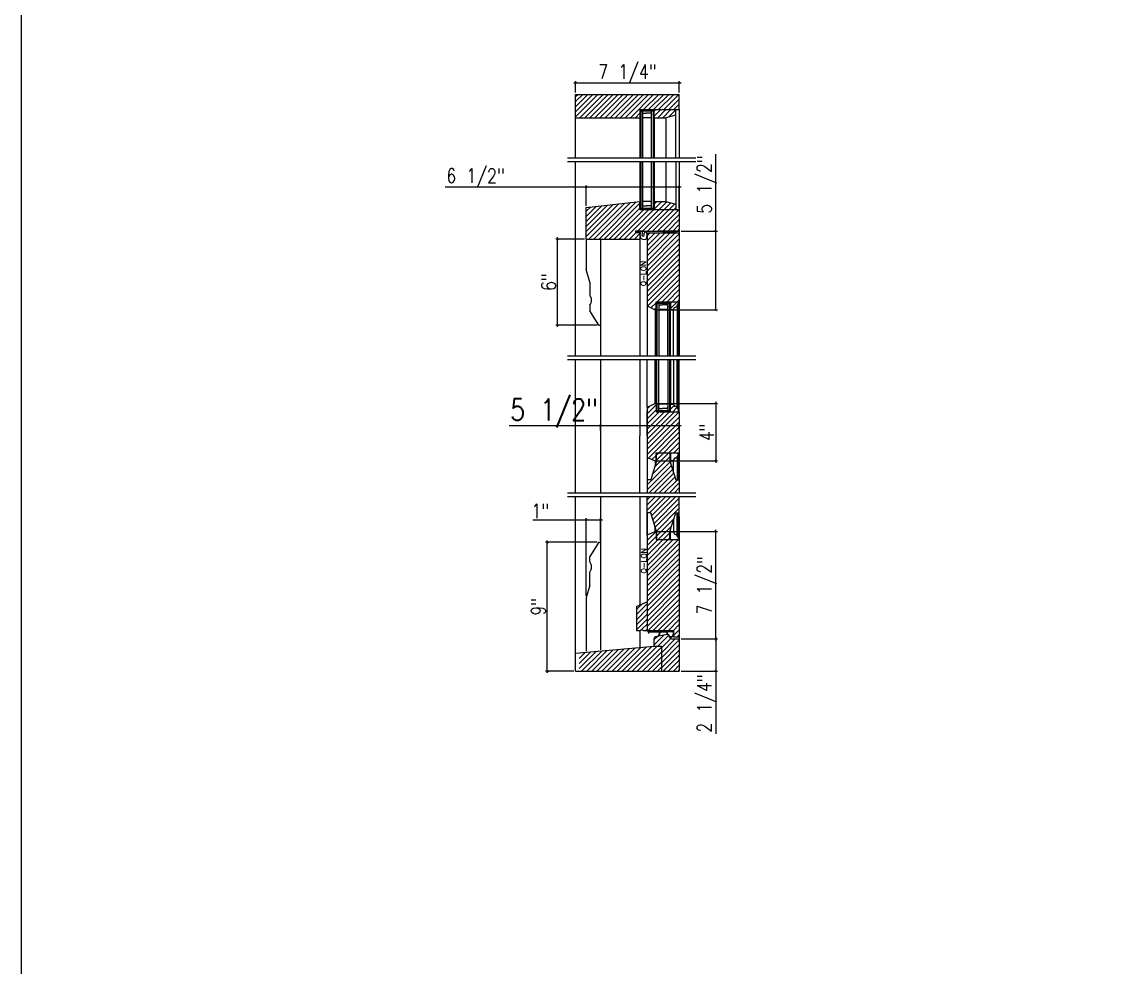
# Model space of a CAD drawing. Header units: inches. Extents: x 1985 to 11287, y 379 to 4336.
# Drawn here: x 7088 to 7163.5, y 3795.2 to 3861.3 of the extents above; entities that cross this region are included whole.
import ezdxf

# ---------------------------------------------------------------- set-up
doc = ezdxf.new("R2010")
doc.units = ezdxf.units.IN
doc.header["$MEASUREMENT"] = 0
doc.layers.get('0').update_dxf_attribs({"linetype": 'CONTINUOUS'})
doc.layers.get('Defpoints').update_dxf_attribs({"linetype": 'CONTINUOUS'})
for name, color, linetype in [('COTE1-1 99', 7, 'CONTINUOUS'), ('detail', 30, 'CONTINUOUS'), ('elevation', 7, 'CONTINUOUS'), ('glass-', 6, 'CONTINUOUS'), ('glazing tape', 7, 'CONTINUOUS'), ('glazing tape 99', 7, 'CONTINUOUS'), ('hatch 99', 1, 'CONTINUOUS'), ('hatch-', 1, 'CONTINUOUS'), ('separation 99', 3, 'CONTINUOUS'), ('weatherstripping', 5, 'CONTINUOUS'), ('wood detail', 7, 'CONTINUOUS'), ('wood detail 99', 7, 'CONTINUOUS')]:
    doc.layers.add(name, color=color, linetype=linetype)
doc.styles.get("Standard").update_dxf_attribs({"font": 'txt.shx', "width": 0.8})
doc.dimstyles.new('Elevation', dxfattribs={"dimscale": 2, "dimtxt": 0.75, "dimasz": 0.0625, "dimexe": 0.0625, "dimexo": 0.0625, "dimgap": 0.0625, "dimtad": 1, "dimdec": 5, "dimzin": 0, "dimdsep": 46, "dimlunit": 5, "dimtxsty": 'Standard', "dimblk1": 'OBLIQUE', "dimblk2": 'OBLIQUE', "dimsah": 1, "dimcen": 2, "dimdle": 0.0625, "dimclrd": 1, "dimclre": 1, "dimadec": 1, "dimazin": 0, "dimtfac": 0.375, "dimtdec": 5, "dimtmove": 0, "dimatfit": 3, "dimldrblk": 'OBLIQUE', "dimfxl": 1, "dimfrac": 2, "dimtolj": 1, "dimtzin": 0, "dimarcsym": 0})
pattern_1 = [(45, (7154.6456, 2133.99296), (-0.176776695, 0.176776695), [])]

# ---------------------------------------------------------------- blocks, each defined once
blk = doc.blocks.new('_OBLIQUE')
at = {"color": 0, "linetype": 'ByBlock'}
blk.add_line((-0.5, -0.5), (0.5, 0.5), dxfattribs=at)
blk = doc.blocks.new('*D1084')
at = {"layer": 'COTE1-1 99', "color": 1, "lineweight": -2}
for p, q in [((7126.536, 3856.974), (7134.036, 3856.974)), ((7126.661, 3856.3), (7126.661, 3857.099)), ((7133.911, 3856.3), (7133.911, 3857.099))]:
    blk.add_line(p, q, dxfattribs=at)
at = {"layer": 'Defpoints', "color": 0}
for p in [(7133.911, 3856.974), (7126.661, 3856.175), (7133.911, 3856.175)]:
    blk.add_point(p, dxfattribs=at)
at = {"layer": 'COTE1-1 99', "color": 1, "lineweight": -2, "xscale": 0.125, "yscale": 0.125, "zscale": 0.125, "rotation": 180}
blk.add_blockref('_OBLIQUE', (7126.661, 3856.974), dxfattribs=at)
at = {"layer": 'COTE1-1 99', "color": 1, "lineweight": -2, "xscale": 0.125, "yscale": 0.125, "zscale": 0.125}
blk.add_blockref('_OBLIQUE', (7133.911, 3856.974), dxfattribs=at)
at = {"layer": 'COTE1-1 99', "color": 0, "insert": (7130.286, 3857.599), "char_height": 1, "attachment_point": 5}
blk.add_mtext('\\A1;7 1/4"', dxfattribs=at)
blk = doc.blocks.new('*D1085')
at = {"layer": 'COTE1-1 99', "color": 1, "lineweight": -2}
for p, q in [((7127.411, 3821.158), (7127.411, 3826.581)), ((7128.411, 3825.033), (7128.411, 3826.581)), ((7127.411, 3826.456), (7123.67, 3826.456)), ((7128.536, 3826.456), (7127.411, 3826.456))]:
    blk.add_line(p, q, dxfattribs=at)
at = {"layer": 'Defpoints', "color": 0}
for p in [(7127.411, 3826.456), (7128.411, 3824.908), (7127.411, 3821.033)]:
    blk.add_point(p, dxfattribs=at)
at = {"layer": 'COTE1-1 99', "color": 1, "lineweight": -2, "xscale": 0.125, "yscale": 0.125, "zscale": 0.125, "rotation": 180}
blk.add_blockref('_OBLIQUE', (7127.411, 3826.456), dxfattribs=at)
at = {"layer": 'COTE1-1 99', "color": 1, "lineweight": -2, "xscale": 0.125, "yscale": 0.125, "zscale": 0.125}
blk.add_blockref('_OBLIQUE', (7128.411, 3826.456), dxfattribs=at)
at = {"layer": 'COTE1-1 99', "color": 0, "insert": (7124.195, 3827.081), "char_height": 1, "attachment_point": 5}
blk.add_mtext('\\A1;1"', dxfattribs=at)
blk = doc.blocks.new('*D1086')
at = {"layer": 'COTE1-1 99', "color": 1, "lineweight": -2}
for p, q in [((7124.69, 3815.783), (7124.69, 3825.033)), ((7128.161, 3824.908), (7124.565, 3824.908)), ((7126.536, 3815.908), (7124.565, 3815.908))]:
    blk.add_line(p, q, dxfattribs=at)
at = {"layer": 'Defpoints', "color": 0}
for p in [(7124.69, 3824.908), (7128.286, 3824.908), (7126.661, 3815.908)]:
    blk.add_point(p, dxfattribs=at)
at = {"layer": 'COTE1-1 99', "color": 1, "lineweight": -2, "xscale": 0.125, "yscale": 0.125, "zscale": 0.125}
for p, rotation in [((7124.69, 3824.908), 90), ((7124.69, 3815.908), 270)]:
    blk.add_blockref('_OBLIQUE', p, dxfattribs=dict(at, rotation=rotation))
at = {"layer": 'COTE1-1 99', "color": 0, "insert": (7124.065, 3820.408), "char_height": 1, "attachment_point": 5, "rotation": 90}
blk.add_mtext('\\A1;9"', dxfattribs=at)
blk = doc.blocks.new('*D1087')
at = {"layer": 'COTE1-1 99', "color": 1, "lineweight": -2}
for p, q in [((7125.41, 3839.951), (7125.41, 3846.201)), ((7127.286, 3846.076), (7125.285, 3846.076)), ((7128.161, 3840.076), (7125.285, 3840.076))]:
    blk.add_line(p, q, dxfattribs=at)
at = {"layer": 'Defpoints', "color": 0}
for p in [(7125.41, 3846.076), (7127.411, 3846.076), (7128.286, 3840.076)]:
    blk.add_point(p, dxfattribs=at)
at = {"layer": 'COTE1-1 99', "color": 1, "lineweight": -2, "xscale": 0.125, "yscale": 0.125, "zscale": 0.125}
for p, rotation in [((7125.41, 3846.076), 90), ((7125.41, 3840.076), 270)]:
    blk.add_blockref('_OBLIQUE', p, dxfattribs=dict(at, rotation=rotation))
at = {"layer": 'COTE1-1 99', "color": 0, "insert": (7124.785, 3843.076), "char_height": 1, "attachment_point": 5, "rotation": 90}
blk.add_mtext('\\A1;6"', dxfattribs=at)
blk = doc.blocks.new('*D1088')
at = {"layer": 'COTE1-1 99', "color": 1, "lineweight": -2}
for p, q in [((7132.349, 3834.585), (7136.581, 3834.585)), ((7136.456, 3834.71), (7136.456, 3830.46)), ((7132.349, 3830.585), (7136.581, 3830.585))]:
    blk.add_line(p, q, dxfattribs=at)
at = {"layer": 'Defpoints', "color": 0}
for p in [(7132.224, 3834.585), (7132.224, 3830.585), (7136.456, 3830.585)]:
    blk.add_point(p, dxfattribs=at)
at = {"layer": 'COTE1-1 99', "color": 1, "lineweight": -2, "xscale": 0.125, "yscale": 0.125, "zscale": 0.125}
for p, rotation in [((7136.456, 3834.585), 90), ((7136.456, 3830.585), 270)]:
    blk.add_blockref('_OBLIQUE', p, dxfattribs=dict(at, rotation=rotation))
at = {"layer": 'COTE1-1 99', "color": 0, "insert": (7135.831, 3832.585), "char_height": 1, "attachment_point": 5, "rotation": 90}
blk.add_mtext('\\A1;4"', dxfattribs=at)
blk = doc.blocks.new('*D1092')
at = {"layer": 'COTE1-1 99', "color": 1, "lineweight": -2}
for p, q in [((7127.411, 3849.7), (7117.549, 3849.7)), ((7127.411, 3848.397), (7127.411, 3849.825)), ((7134.036, 3849.7), (7127.411, 3849.7)), ((7133.911, 3848.263), (7133.911, 3849.825))]:
    blk.add_line(p, q, dxfattribs=at)
at = {"layer": 'Defpoints', "color": 0}
for p in [(7127.411, 3849.7), (7127.411, 3848.272), (7133.911, 3848.138)]:
    blk.add_point(p, dxfattribs=at)
at = {"layer": 'COTE1-1 99', "color": 1, "lineweight": -2, "xscale": 0.125, "yscale": 0.125, "zscale": 0.125, "rotation": 180}
blk.add_blockref('_OBLIQUE', (7127.411, 3849.7), dxfattribs=at)
at = {"layer": 'COTE1-1 99', "color": 1, "lineweight": -2, "xscale": 0.125, "yscale": 0.125, "zscale": 0.125}
blk.add_blockref('_OBLIQUE', (7133.911, 3849.7), dxfattribs=at)
at = {"layer": 'COTE1-1 99', "color": 0, "insert": (7119.674, 3850.325), "char_height": 1, "attachment_point": 5}
blk.add_mtext('\\A1;6 1/2"', dxfattribs=at)
blk = doc.blocks.new('*D1093')
at = {"layer": 'COTE1-1 99', "color": 1, "lineweight": -2}
for p, q in [((7136.456, 3818.283), (7136.456, 3815.908)), ((7134.036, 3818.158), (7136.581, 3818.158)), ((7134.036, 3815.908), (7136.581, 3815.908)), ((7136.456, 3815.908), (7136.456, 3811.533))]:
    blk.add_line(p, q, dxfattribs=at)
at = {"layer": 'Defpoints', "color": 0}
for p in [(7133.911, 3818.158), (7133.911, 3815.908), (7136.456, 3815.908)]:
    blk.add_point(p, dxfattribs=at)
at = {"layer": 'COTE1-1 99', "color": 1, "lineweight": -2, "xscale": 0.125, "yscale": 0.125, "zscale": 0.125}
for p, rotation in [((7136.456, 3818.158), 90), ((7136.456, 3815.908), 270)]:
    blk.add_blockref('_OBLIQUE', p, dxfattribs=dict(at, rotation=rotation))
at = {"layer": 'COTE1-1 99', "color": 0, "insert": (7135.831, 3813.658), "char_height": 1, "attachment_point": 5, "rotation": 90}
blk.add_mtext('\\A1;2 1/4"', dxfattribs=at)
blk = doc.blocks.new('*D1094')
at = {"layer": 'COTE1-1 99', "color": 1, "lineweight": -2}
for p, q in [((7136.456, 3818.033), (7136.456, 3825.783)), ((7132.38, 3825.658), (7136.581, 3825.658)), ((7134.036, 3818.158), (7136.581, 3818.158))]:
    blk.add_line(p, q, dxfattribs=at)
at = {"layer": 'Defpoints', "color": 0}
for p in [(7132.255, 3825.658), (7136.456, 3825.658), (7133.911, 3818.158)]:
    blk.add_point(p, dxfattribs=at)
at = {"layer": 'COTE1-1 99', "color": 1, "lineweight": -2, "xscale": 0.125, "yscale": 0.125, "zscale": 0.125}
for p, rotation in [((7136.456, 3825.658), 90), ((7136.456, 3818.158), 270)]:
    blk.add_blockref('_OBLIQUE', p, dxfattribs=dict(at, rotation=rotation))
at = {"layer": 'COTE1-1 99', "color": 0, "insert": (7135.831, 3821.908), "char_height": 1, "attachment_point": 5, "rotation": 90}
blk.add_mtext('\\A1;7 1/2"', dxfattribs=at)
blk = doc.blocks.new('*D1095')
at = {"layer": 'COTE1-1 99', "color": 1, "lineweight": -2}
for p, q in [((7136.456, 3846.638), (7136.456, 3852.013)), ((7134.036, 3846.638), (7136.581, 3846.638)), ((7136.456, 3841.138), (7136.456, 3846.763)), ((7132.411, 3841.138), (7136.581, 3841.138))]:
    blk.add_line(p, q, dxfattribs=at)
at = {"layer": 'Defpoints', "color": 0}
for p in [(7133.911, 3846.638), (7132.286, 3841.138), (7136.456, 3841.138)]:
    blk.add_point(p, dxfattribs=at)
at = {"layer": 'COTE1-1 99', "color": 1, "lineweight": -2, "xscale": 0.125, "yscale": 0.125, "zscale": 0.125}
for p, rotation in [((7136.456, 3846.638), 90), ((7136.456, 3841.138), 270)]:
    blk.add_blockref('_OBLIQUE', p, dxfattribs=dict(at, rotation=rotation))
at = {"layer": 'COTE1-1 99', "color": 0, "insert": (7135.831, 3849.888), "char_height": 1, "attachment_point": 5, "rotation": 90}
blk.add_mtext('\\A1;5 1/2"', dxfattribs=at)
blk = doc.blocks.new('*D1096')
at = {"layer": 'COTE1-1 99', "color": 1, "lineweight": -2}
for p, q in [((7128.411, 3833.038), (7122.036, 3833.038)), ((7128.411, 3832.708), (7128.411, 3833.163)), ((7134.036, 3833.038), (7128.411, 3833.038)), ((7133.911, 3832.708), (7133.911, 3833.163))]:
    blk.add_line(p, q, dxfattribs=at)
at = {"layer": 'Defpoints', "color": 0}
for p in [(7128.411, 3833.038), (7128.411, 3832.583), (7133.911, 3832.583)]:
    blk.add_point(p, dxfattribs=at)
at = {"layer": 'COTE1-1 99', "color": 1, "lineweight": -2, "xscale": 0.125, "yscale": 0.125, "zscale": 0.125, "rotation": 180}
blk.add_blockref('_OBLIQUE', (7128.411, 3833.038), dxfattribs=at)
at = {"layer": 'COTE1-1 99', "color": 1, "lineweight": -2, "xscale": 0.125, "yscale": 0.125, "zscale": 0.125}
blk.add_blockref('_OBLIQUE', (7133.911, 3833.038), dxfattribs=at)
at = {"layer": 'COTE1-1 99', "color": 0, "insert": (7125.161, 3833.913), "char_height": 1.5, "attachment_point": 5}
blk.add_mtext('\\A1;5 1/2"', dxfattribs=at)

msp = doc.modelspace()

# ---------------------------------------------------------------- hatches: boundary and pattern name
at = {"layer": 'glazing tape'}
h = msp.add_hatch(color=7, dxfattribs=at)
h.paths.add_polyline_path([(7132.161373, 3855.049578), (7132.098873, 3855.049578), (7132.098873, 3854.549578), (7132.161373, 3854.549578), (7132.161373, 3854.586471)])
h.paths.add_polyline_path([(7131.223873, 3855.049578), (7131.161373, 3855.049578), (7131.161373, 3854.549578), (7131.223873, 3854.549578)])
h = msp.add_hatch(color=7, dxfattribs=at)
h.paths.add_polyline_path([(7132.161373, 3848.663801), (7132.161373, 3848.700694), (7132.098873, 3848.700694), (7132.098873, 3848.200694), (7132.161373, 3848.200694)])
h.paths.add_polyline_path([(7131.223873, 3848.700694), (7131.161373, 3848.700694), (7131.161373, 3848.419384), (7131.161373, 3848.200694), (7131.223873, 3848.200694)])
h = msp.add_hatch(color=7, dxfattribs=at)
h.paths.add_polyline_path([(7133.286385, 3841.661618), (7133.223885, 3841.661618), (7133.223885, 3841.161618), (7133.286385, 3841.161618)])
h.paths.add_polyline_path([(7132.348885, 3841.638118), (7132.286385, 3841.638118), (7132.286385, 3841.138118), (7132.348885, 3841.138118)])
h = msp.add_hatch(color=7, dxfattribs=at)
h.paths.add_polyline_path([(7133.223885, 3834.057127), (7133.286385, 3834.057127), (7133.286385, 3834.557127), (7133.223885, 3834.557127)])
h.paths.add_polyline_path([(7132.286385, 3834.085077), (7132.348885, 3834.085077), (7132.348885, 3834.585077), (7132.286385, 3834.585077)])
at = {"layer": 'glazing tape 99'}
h = msp.add_hatch(color=7, dxfattribs=at)
h.paths.add_polyline_path([(7133.255085, 3830.608527), (7133.286385, 3830.608527), (7133.286385, 3831.147542), (7133.255085, 3831.147542)])
h.paths.add_polyline_path([(7132.317685, 3831.147542), (7132.286385, 3831.147542), (7132.286385, 3830.585027), (7132.317685, 3830.585027)])
h = msp.add_hatch(color=7, dxfattribs=at)
h.paths.add_polyline_path([(7132.286385, 3825.095615), (7132.317685, 3825.095615), (7132.317685, 3825.658129), (7132.286385, 3825.658129)])
h.paths.add_polyline_path([(7133.255085, 3825.095615), (7133.286385, 3825.095615), (7133.286385, 3825.634629), (7133.255085, 3825.634629)])
at = {"layer": 'hatch 99'}
h = msp.add_hatch(dxfattribs=at)
h.set_pattern_fill('ANSI31', color=256, scale=2, style=0)
h.set_pattern_definition([(45, (7154.6456, 2133.64507), (-0.176776695, 0.176776695), [])])
edge = h.paths.add_edge_path()
edge.add_spline(control_points=[(7131.16305, 3846.371241), (7131.177626, 3846.443127), (7131.195265, 3846.571049), (7131.031181, 3846.610787), (7130.988083, 3846.519996), (7130.89863, 3846.557155), (7130.854414, 3846.627196)], knot_values=[0.002756706, 0.002756706, 0.002756706, 0.002756706, 0.162430415, 0.217787302, 0.327082606, 0.496812861, 0.496812861, 0.496812861, 0.496812861], degree=3, periodic=0)
edge.add_line((7131.158957, 3846.544497), (7130.848909, 3846.544497))
edge.add_line((7130.848909, 3846.544497), (7130.848909, 3846.638159))
edge.add_line((7130.848909, 3846.638159), (7132.536385, 3846.638159))
edge.add_line((7132.536385, 3846.638159), (7133.786385, 3846.638159))
edge.add_line((7133.786385, 3846.638159), (7133.911385, 3846.638159))
edge.add_line((7133.911385, 3846.638159), (7133.911385, 3848.138201))
edge.add_line((7133.911385, 3848.138201), (7132.763185, 3848.138201))
edge.add_line((7132.763185, 3848.138201), (7131.161373, 3848.138201))
edge.add_line((7131.161373, 3848.138201), (7131.161373, 3848.700694))
edge.add_line((7131.161373, 3848.700694), (7127.411385, 3848.271513))
edge.add_line((7127.411385, 3848.271513), (7127.411385, 3846.075667))
edge.add_line((7127.411385, 3846.075667), (7131.161373, 3846.075667))
edge.add_line((7131.161373, 3846.075667), (7131.161373, 3846.540752))
h.paths.add_polyline_path([(7133.661373, 3848.138201), (7133.661373, 3848.513201), (7132.973194, 3848.700694), (7132.161373, 3848.700694), (7132.161373, 3848.495912), (7132.161373, 3848.138201)], flags=16)
h = msp.add_hatch(dxfattribs=at)
h.set_pattern_fill('ANSI31', color=256, scale=2, style=0)
h.set_pattern_definition(pattern_1)
h.paths.add_polyline_path([(7133.24781, 3830.608527), (7133.255085, 3830.608527), (7133.255085, 3831.147542), (7132.317685, 3831.147542), (7132.317685, 3830.585027), (7132.286385, 3830.483917), (7131.911385, 3829.272527), (7131.661385, 3829.272527), (7131.661385, 3828.332723), (7133.911385, 3828.332723), (7133.911385, 3829.272527), (7133.661385, 3829.272527)])
h.paths.add_polyline_path([(7133.911385, 3834.018113), (7132.286385, 3834.018113), (7132.286385, 3834.585077), (7132.223885, 3834.585077), (7131.661385, 3834.344006), (7131.661385, 3830.826149), (7132.223885, 3830.585077), (7132.286385, 3830.585077), (7132.286385, 3831.147542), (7133.911385, 3831.147542)])
h = msp.add_hatch(dxfattribs=at)
h.set_pattern_fill('ANSI31', color=256, scale=2, style=0)
h.set_pattern_definition([(45, (7154.6456, 2131.99296), (-0.176776695, 0.176776695), [])])
h.paths.add_polyline_path([(7133.762885, 3834.244627), (7133.762885, 3834.257749, 0.350781059), (7133.637885, 3834.400877, -0.375199902), (7133.512885, 3834.557127), (7133.286385, 3834.557127), (7133.286385, 3834.018113), (7133.825385, 3834.018113), (7133.825385, 3834.244627)])
h = msp.add_hatch(dxfattribs=at)
h.set_pattern_fill('ANSI31', color=256, scale=2, style=0)
h.set_pattern_definition(pattern_1)
h.paths.add_polyline_path([(7133.911385, 3824.821417), (7133.911385, 3825.095615), (7132.286385, 3825.095615), (7132.286385, 3825.658129), (7132.223885, 3825.658129), (7131.661385, 3825.417058), (7131.661385, 3824.134748), (7131.661385, 3818.720663), (7131.786385, 3818.720663), (7133.536385, 3818.720663), (7133.536385, 3818.46026), (7133.536385, 3818.283215), (7133.911385, 3818.283215)])
h.paths.add_polyline_path([(7133.661385, 3826.970629), (7133.911385, 3826.970629), (7133.911385, 3827.825292), (7133.911385, 3828.082723), (7131.661385, 3828.082723), (7131.661385, 3826.970629), (7131.911385, 3826.970629), (7132.319009, 3825.658129), (7132.317685, 3825.658129), (7132.317685, 3825.095615), (7133.255085, 3825.095615), (7133.255085, 3825.658129), (7133.286385, 3825.75924)])
h = msp.add_hatch(dxfattribs=at)
h.set_pattern_fill('ANSI31', color=256, scale=2, style=0)
h.set_pattern_definition([(45, (7511.22767, 2655.14148), (-0.176776695, 0.176776695), [])])
h.paths.add_polyline_path([(7131.661385, 3820.720713), (7131.598885, 3820.720713), (7130.911385, 3820.42607), (7130.911385, 3818.720663), (7131.161385, 3818.720663), (7131.286385, 3818.845663), (7131.411385, 3818.720663), (7131.661385, 3818.720663)])
at = {"layer": 'hatch-'}
h = msp.add_hatch(dxfattribs=at)
h.set_pattern_fill('ANSI31', color=256, scale=2, style=0)
h.set_pattern_definition([(45, (7166.88059, 2195.29706), (-0.176776695, 0.176776695), [])])
h.paths.add_polyline_path([(7131.161373, 3854.549578), (7131.161373, 3855.112071), (7133.911385, 3855.112071), (7133.911385, 3856.174578), (7126.661385, 3856.174578), (7126.661385, 3854.549578)])
h = msp.add_hatch(dxfattribs=at)
h.set_pattern_fill('ANSI31', color=1, scale=2, style=0)
h.set_pattern_definition([(45, (7463.7881, 4382.1464), (-0.1767767, 0.1767767), [])])
h.paths.add_polyline_path([(7133.661373, 3855.112071), (7132.161373, 3855.112071), (7132.161373, 3854.586471), (7132.161373, 3854.549578), (7132.973194, 3854.549578), (7133.661373, 3854.737071)])
h = msp.add_hatch(dxfattribs=at)
h.set_pattern_fill('ANSI31', color=256, scale=2, style=0)
h.set_pattern_definition([(45, (7166.88059, 2195.07922), (-0.176776695, 0.176776695), [])])
h.paths.add_polyline_path([(7133.762885, 3841.460996), (7133.762885, 3841.474118), (7133.825385, 3841.474118), (7133.825385, 3841.700633), (7133.286385, 3841.700633), (7133.286385, 3841.161618), (7133.512885, 3841.161618, -0.375199902), (7133.637885, 3841.317868, 0.350781059)], flags=17)
h.paths.add_polyline_path([(7133.911385, 3846.513133), (7131.661385, 3846.513133), (7131.661385, 3841.40599), (7132.223885, 3841.138118), (7132.286385, 3841.138118), (7132.286385, 3841.700633), (7133.911385, 3841.700633)])
h = msp.add_hatch(dxfattribs=at)
h.set_pattern_fill('ANSI31', color=256, scale=2, style=0)
h.set_pattern_definition([(45, (7166.88059, 2191.12598), (-0.176776695, 0.176776695), [])])
h.paths.add_polyline_path([(7133.911385, 3818.158169), (7133.473834, 3818.158169, -0.357812282), (7133.17073, 3818.394771, 0.300345872), (7133.055779, 3818.470669), (7132.403362, 3818.331595, -0.004239088), (7132.398645, 3818.329016, 0.003207125), (7132.401998, 3818.331304), (7132.247521, 3818.298375, 0.324394407), (7132.161374, 3818.179567), (7132.161374, 3817.658169), (7132.661385, 3817.658169), (7132.661385, 3815.908169), (7133.911385, 3815.908169), (7133.911385, 3816.53751)])
h = msp.add_hatch(dxfattribs=at)
h.set_pattern_fill('ANSI31', color=256, scale=2, style=0)
h.set_pattern_definition([(45, (7082.08798, 2138.90546), (-0.176776695, 0.176776695), [])])
h.paths.add_polyline_path([(7126.911385, 3817.158169), (7126.911385, 3815.908169), (7129.911385, 3815.908169), (7132.661385, 3815.908169), (7132.661385, 3817.658169), (7132.161374, 3817.658169)])

# ---------------------------------------------------------------- linework, layer by layer
at = {"layer": 'elevation'}
for p, q in [((7127.661385, 3843.070093), (7127.411385, 3843.950667)), ((7128.411385, 3837.654254), (7128.411385, 3828.332723)), ((7128.411385, 3824.908169), (7128.411385, 3817.396264)), ((7127.661385, 3821.913743), (7127.411385, 3821.033169)), ((7127.411385, 3821.033169), (7127.411385, 3817.301026))]:
    msp.add_line(p, q, dxfattribs=at)
at = {"layer": 'glass-', "color": 6}
for p, q in [((7131.223873, 3855.049578), (7131.223873, 3851.723659)), ((7131.223873, 3855.018371), (7132.098873, 3855.018371)), ((7131.348873, 3855.018371), (7131.348873, 3851.723659)), ((7131.378865, 3854.862051), (7131.348873, 3854.768668)), ((7131.973873, 3854.549578), (7131.348873, 3854.549578)), ((7131.378865, 3854.862051), (7131.598873, 3854.862051)), ((7131.943882, 3854.862051), (7131.598873, 3854.862051)), ((7131.943882, 3854.862051), (7131.973873, 3854.768668)), ((7131.973873, 3851.723659), (7131.973873, 3855.018371)), ((7132.098873, 3851.723659), (7132.098873, 3855.049578)), ((7131.223873, 3851.473659), (7131.223873, 3848.424167)), ((7131.348873, 3851.473659), (7131.348873, 3848.231901)), ((7131.973873, 3848.231901), (7131.973873, 3851.473659)), ((7132.098873, 3848.200694), (7132.098873, 3851.473659)), ((7131.973873, 3848.700694), (7131.348873, 3848.700694)), ((7131.378865, 3848.388221), (7131.348873, 3848.481604)), ((7131.943882, 3848.388221), (7131.973873, 3848.481604)), ((7131.223873, 3848.231901), (7132.098873, 3848.231901)), ((7131.378865, 3848.388221), (7131.598873, 3848.388221)), ((7131.943882, 3848.388221), (7131.598873, 3848.388221)), ((7132.348885, 3841.638118), (7132.348885, 3837.904254)), ((7133.223885, 3837.904254), (7133.223885, 3841.661618)), ((7132.348885, 3841.606933), (7133.223885, 3841.606933)), ((7132.473885, 3841.606933), (7132.473885, 3837.904254)), ((7132.503876, 3841.474113), (7132.473885, 3841.35393)), ((7133.098885, 3841.161618), (7132.473885, 3841.161618)), ((7132.503876, 3841.474113), (7132.723885, 3841.474113)), ((7133.068894, 3841.474113), (7132.723885, 3841.474113)), ((7133.068894, 3841.474113), (7133.098885, 3841.35393)), ((7133.098885, 3837.904254), (7133.098885, 3841.606933)), ((7132.348885, 3834.085077), (7132.348885, 3837.654254)), ((7132.473885, 3834.111813), (7132.473885, 3837.654254)), ((7133.098885, 3837.654254), (7133.098885, 3834.111813)), ((7133.223885, 3837.654254), (7133.223885, 3834.057127)), ((7132.348885, 3834.111813), (7133.223885, 3834.111813)), ((7133.098885, 3834.557127), (7132.473885, 3834.557127)), ((7132.503876, 3834.244633), (7132.473885, 3834.364815)), ((7132.503876, 3834.244633), (7132.723885, 3834.244633)), ((7133.068894, 3834.244633), (7132.723885, 3834.244633)), ((7133.068894, 3834.244633), (7133.098885, 3834.364815))]:
    msp.add_line(p, q, dxfattribs=at)
at = {"layer": 'glazing tape'}
for p, q in [((7131.161373, 3855.049578), (7131.223873, 3855.049578)), ((7131.161373, 3854.549578), (7131.223873, 3854.549578)), ((7131.223873, 3854.550756), (7131.223873, 3855.049578)), ((7132.098873, 3855.049578), (7132.098873, 3854.549578)), ((7131.161373, 3848.700694), (7131.223873, 3848.700694)), ((7131.223873, 3848.699516), (7131.223873, 3848.200694)), ((7132.098873, 3848.700694), (7132.161373, 3848.700694)), ((7132.098873, 3848.700694), (7132.098873, 3848.200694)), ((7131.161373, 3848.200694), (7131.223873, 3848.200694)), ((7132.348885, 3841.638118), (7132.286385, 3841.638118)), ((7132.348885, 3841.138118), (7132.348885, 3841.638118)), ((7133.223885, 3841.661618), (7133.223885, 3841.161618)), ((7132.348885, 3841.138118), (7132.286385, 3841.138118)), ((7132.286385, 3834.585077), (7132.348885, 3834.585077)), ((7132.286385, 3834.085077), (7132.348885, 3834.085077)), ((7132.348885, 3834.585077), (7132.348885, 3834.085077)), ((7133.223885, 3834.557127), (7133.223885, 3834.057127))]:
    msp.add_line(p, q, dxfattribs=at)
at = {"layer": 'glazing tape', "color": 0}
for p, q in [((7131.223873, 3855.049578), (7131.223873, 3854.549578)), ((7131.223873, 3848.200694), (7131.223873, 3848.700694))]:
    msp.add_line(p, q, dxfattribs=at)
at = {"layer": 'glazing tape', "color": 7}
for p, q in [((7132.098873, 3855.049578), (7132.161373, 3855.049578)), ((7132.098873, 3854.549578), (7132.161373, 3854.549578)), ((7132.098873, 3848.200694), (7132.161373, 3848.200694)), ((7133.223885, 3841.661618), (7133.286385, 3841.661618)), ((7133.223885, 3841.161618), (7133.286385, 3841.161618)), ((7133.223885, 3834.557127), (7133.286385, 3834.557127)), ((7133.223885, 3834.057127), (7133.286385, 3834.057127))]:
    msp.add_line(p, q, dxfattribs=at)
at = {"layer": 'separation 99'}
msp.add_lwpolyline([(9954.635727, 3266.28393), (7087.963638, 3266.28393), (7087.963638, 4336.37128), (9954.635727, 4336.37128)], close=True, dxfattribs=at)
at = {"layer": 'weatherstripping', "color": 5}
for p, q in [((7131.3282, 3846.627196), (7130.854414, 3846.627196)), ((7133.533385, 3818.717663), (7131.723885, 3818.717663)), ((7131.723885, 3818.658163), (7131.723885, 3818.717663)), ((7131.723885, 3818.658163), (7131.761601, 3818.533163)), ((7131.761601, 3818.533163), (7131.764981, 3818.533163)), ((7131.764981, 3818.619772), (7131.764981, 3818.533163)), ((7131.795404, 3818.658163), (7132.506096, 3818.658163)), ((7132.537331, 3818.627889), (7132.538357, 3818.59507)), ((7132.565663, 3818.59507), (7132.566689, 3818.627889)), ((7132.597924, 3818.658163), (7133.005135, 3818.658163)), ((7133.036385, 3818.626913), (7133.036385, 3818.528192)), ((7133.067635, 3818.626913), (7133.067635, 3818.528192)), ((7133.473885, 3818.658163), (7133.098885, 3818.658163)), ((7133.505135, 3818.465662), (7133.505135, 3818.626913)), ((7133.533385, 3818.452003), (7133.533385, 3818.717663))]:
    msp.add_line(p, q, dxfattribs=at)
at = {"layer": 'weatherstripping', "color": 5, "lineweight": 30}
msp.add_line((7132.536385, 3846.638159), (7133.786385, 3846.638159), dxfattribs=at)
at = {"layer": 'weatherstripping', "color": 5}
for centre, radius, start, end in [((7131.378327, 3846.243895), 0.272391, 338.15315081, 0.33673255), ((7131.795404, 3818.626913), 0.03125, 90, 193.21008939), ((7132.221924, 3818.591526), 0.316452, 303.94831452, 0.64154665), ((7132.248891, 3818.608477), 0.317056, 298.18555613, 357.57648997), ((7132.506096, 3818.626913), 0.03125, 1.78991061, 90), ((7132.597924, 3818.626913), 0.03125, 90, 178.21008939), ((7133.005135, 3818.626913), 0.03125, 0, 90), ((7133.098885, 3818.528192), 0.0625, 180, 242.08761189), ((7133.098885, 3818.626913), 0.03125, 90, 180), ((7133.098885, 3818.528192), 0.03125, 180, 256.70877469), ((7133.055779, 3818.345715), 0.128, 18.73176161, 83.78878515), ((7133.055779, 3818.345715), 0.15625, 11.13492807, 76.70877469), ((7133.473834, 3818.470663), 0.308448, 195.77266399, 213.86361779), ((7133.473834, 3818.470663), 0.281198, 199.69627496, 209.3227129), ((7133.25591, 3818.348256), 0.0625, 232.32213303, 260.75742996), ((7133.25591, 3818.348256), 0.03125, 209.3227129, 260.75742996), ((7133.288057, 3818.545809), 0.262651, 260.75742996, 339.07462748), ((7133.288057, 3818.545809), 0.231401, 260.75742996, 339.73556112), ((7133.473885, 3818.626913), 0.03125, 0, 90)]:
    msp.add_arc(centre, radius, start, end, dxfattribs=at)
for points, knots in [([(7130.854414, 3846.627196), (7130.89863, 3846.557155), (7130.988083, 3846.519996), (7131.031181, 3846.610787), (7131.195265, 3846.571049), (7131.177626, 3846.443127), (7131.16305, 3846.371241)], [0.0027567057, 0.0027567057, 0.0027567057, 0.0027567057, 0.1724869609, 0.2817822642, 0.3371391511, 0.4968128609, 0.4968128609, 0.4968128609, 0.4968128609]), ([(7131.16305, 3846.371241), (7131.166471, 3846.271005), (7131.166251, 3846.021568), (7131.579726, 3846.01501), (7131.631155, 3846.142531)], [0, 0, 0, 0, 0.2460489598, 0.6041502785, 0.6041502785, 0.6041502785, 0.6041502785]), ([(7131.650713, 3846.245496), (7131.661788, 3846.382505), (7131.655092, 3846.476787), (7131.61135, 3846.53909), (7131.383071, 3846.5841), (7131.479003, 3846.261139), (7131.254164, 3846.259502), (7131.376577, 3846.571253), (7131.3282, 3846.627196)], [0, 0, 0, 0, 0.083614321, 0.208464293, 0.316031641, 0.607589822, 0.683535209, 1.009413891, 1.009413891, 1.009413891, 1.009413891])]:
    msp.add_open_spline(points, degree=3, knots=knots, dxfattribs=at)
at = {"layer": 'weatherstripping', "color": 5, "lineweight": 30}
msp.add_spline([(7133.748951, 3846.637608), (7133.506262, 3846.538363), (7133.220122, 3846.531155), (7132.729015, 3846.59447)], degree=3, dxfattribs=at)
at = {"layer": 'wood detail', "color": 0}
for p, q in [((7126.661385, 3856.174578), (7133.911385, 3856.174578)), ((7126.661385, 3851.723659), (7126.661385, 3856.174578)), ((7133.911385, 3855.112071), (7133.911385, 3856.174578)), ((7133.911385, 3855.227488), (7133.911385, 3855.700178)), ((7126.661385, 3854.549578), (7131.161373, 3854.549578)), ((7131.161373, 3855.112071), (7133.911385, 3855.112071)), ((7126.661385, 3837.904254), (7126.661385, 3851.473659)), ((7131.161373, 3848.138201), (7133.911385, 3848.138201)), ((7130.848909, 3846.638159), (7130.848909, 3846.544497)), ((7130.848909, 3846.544497), (7131.161373, 3846.544497)), ((7131.161373, 3846.544497), (7131.161373, 3846.075667)), ((7127.411385, 3846.075667), (7131.161373, 3846.075667)), ((7126.661385, 3828.332723), (7126.661385, 3837.654254)), ((7126.661385, 3815.908169), (7126.661385, 3828.082723))]:
    msp.add_line(p, q, dxfattribs=at)
at = {"layer": 'wood detail'}
for p, q in [((7131.161373, 3855.112071), (7131.161373, 3854.549578)), ((7133.911385, 3855.112071), (7133.911385, 3851.723659)), ((7135.054639, 3851.723659), (7126.09966, 3851.723659)), ((7135.054639, 3851.473659), (7126.09966, 3851.473659)), ((7133.911385, 3851.473659), (7133.911385, 3848.138201)), ((7127.411385, 3848.271513), (7131.161373, 3848.700694)), ((7131.161373, 3848.138201), (7131.161373, 3848.700694)), ((7127.411385, 3846.075667), (7127.411385, 3848.271513)), ((7132.763185, 3848.138201), (7133.911385, 3848.138201)), ((7133.911385, 3848.138201), (7133.911385, 3846.638159)), ((7131.661385, 3846.513133), (7133.911385, 3846.513133)), ((7131.661385, 3846.513133), (7131.661385, 3841.40599)), ((7132.536385, 3846.638159), (7133.786385, 3846.638159)), ((7133.911385, 3846.638159), (7133.911385, 3841.700633)), ((7127.411385, 3846.075667), (7127.411385, 3843.950667)), ((7128.411385, 3846.075667), (7128.411385, 3837.904254)), ((7131.161373, 3846.075667), (7131.161373, 3837.904254)), ((7127.661385, 3843.070093), (7127.661385, 3842.157774)), ((7132.286385, 3841.138118), (7132.286385, 3841.700633)), ((7133.911385, 3841.700633), (7133.911385, 3837.904254)), ((7127.661385, 3841.450667), (7127.661385, 3841.075667)), ((7128.286385, 3840.075667), (7127.661385, 3841.075667)), ((7131.661385, 3841.40599), (7131.661385, 3837.904254)), ((7132.223885, 3841.138118), (7132.286385, 3841.138118)), ((7132.286385, 3837.904254), (7132.286385, 3841.138118)), ((7133.286385, 3837.904254), (7133.286385, 3841.161618)), ((7133.512885, 3837.904254), (7133.512885, 3841.161618)), ((7133.762885, 3841.474118), (7133.762885, 3837.904254)), ((7133.825385, 3841.474118), (7133.825385, 3837.904254)), ((7128.286385, 3840.075667), (7128.411385, 3840.075667)), ((7135.054639, 3837.904254), (7126.09966, 3837.904254)), ((7135.054639, 3837.904254), (7127.34966, 3837.904254)), ((7135.054639, 3837.654254), (7126.09966, 3837.654254)), ((7131.161373, 3837.654254), (7131.161373, 3832.335077)), ((7131.661385, 3834.344006), (7131.661385, 3837.654254)), ((7132.223885, 3834.585077), (7132.223885, 3837.654254)), ((7132.286385, 3837.654254), (7132.286385, 3834.580627)), ((7133.286385, 3837.654254), (7133.286385, 3834.557127)), ((7133.512885, 3837.654254), (7133.512885, 3834.557127)), ((7133.762885, 3834.244627), (7133.762885, 3837.654254)), ((7133.825385, 3834.244627), (7133.825385, 3837.654254)), ((7133.911385, 3834.018113), (7133.911385, 3837.654254)), ((7131.661385, 3834.344006), (7131.661385, 3830.826149)), ((7132.223885, 3834.585077), (7132.286385, 3834.585077)), ((7132.223885, 3834.585077), (7132.286385, 3834.585077)), ((7132.286385, 3834.585077), (7132.286385, 3834.018113)), ((7132.286385, 3834.585077), (7132.286385, 3834.018113)), ((7132.286385, 3834.585077), (7132.286385, 3834.018113)), ((7133.911385, 3834.018113), (7133.911385, 3831.147542)), ((7131.161373, 3828.332723), (7131.161373, 3832.335077)), ((7133.911385, 3831.147542), (7133.911385, 3828.332723)), ((7131.661385, 3830.821649), (7131.661385, 3828.332723)), ((7135.054639, 3828.332723), (7126.09966, 3828.332723)), ((7135.054639, 3828.082723), (7126.09966, 3828.082723)), ((7128.411385, 3828.082723), (7128.411385, 3827.825292)), ((7131.161373, 3828.082723), (7131.161373, 3824.946517)), ((7131.661385, 3827.005381), (7131.661385, 3828.082723)), ((7133.911385, 3826.679488), (7133.911385, 3828.082723)), ((7128.411385, 3827.825292), (7128.411385, 3817.396264)), ((7131.661385, 3827.005381), (7131.661385, 3824.821417)), ((7133.911385, 3826.679488), (7133.911385, 3824.821417)), ((7128.286385, 3824.908169), (7127.661385, 3823.908169)), ((7128.286385, 3824.908169), (7128.411385, 3824.908169)), ((7131.161373, 3824.946517), (7131.161373, 3820.533208)), ((7131.661385, 3824.821417), (7131.661385, 3818.720663)), ((7133.911385, 3824.821417), (7133.911385, 3818.158169)), ((7127.661385, 3823.533169), (7127.661385, 3823.908169)), ((7127.661385, 3821.913743), (7127.661385, 3822.826062)), ((7131.161373, 3818.720663), (7131.161373, 3817.540521)), ((7133.055779, 3818.470669), (7132.247521, 3818.298375)), ((7133.536385, 3818.283215), (7133.536385, 3818.46026)), ((7133.911385, 3818.283215), (7133.536385, 3818.283215)), ((7126.661385, 3817.158169), (7132.161374, 3817.658169)), ((7132.161374, 3817.658169), (7132.161374, 3818.179567)), ((7132.161374, 3817.658169), (7132.661385, 3817.658169)), ((7132.661385, 3817.658169), (7132.661385, 3815.908169)), ((7133.459025, 3818.158169), (7133.911385, 3818.158169)), ((7133.911385, 3818.158169), (7133.911385, 3816.53751)), ((7133.911385, 3816.53751), (7133.911385, 3815.908169)), ((7126.661385, 3815.908169), (7132.661385, 3815.908169)), ((7132.661385, 3815.908169), (7133.911385, 3815.908169))]:
    msp.add_line(p, q, dxfattribs=at)
at = {"layer": 'wood detail', "color": 7}
for p, q in [((7131.161373, 3854.549578), (7131.161373, 3851.723659)), ((7132.161373, 3854.586471), (7132.161373, 3855.112071)), ((7132.161373, 3854.586471), (7132.161373, 3851.723659)), ((7132.161373, 3854.549578), (7132.973194, 3854.549578)), ((7133.661373, 3854.737071), (7132.973194, 3854.549578)), ((7132.973194, 3854.549578), (7132.973194, 3851.723659)), ((7133.661373, 3851.723659), (7133.661373, 3855.112071)), ((7131.161373, 3851.473659), (7131.161373, 3848.419384)), ((7132.161373, 3851.473659), (7132.161373, 3848.495912)), ((7132.973194, 3851.473659), (7132.973194, 3848.700694)), ((7133.661373, 3851.473659), (7133.661373, 3848.138201)), ((7132.161373, 3848.700694), (7132.973194, 3848.700694)), ((7132.161373, 3848.663801), (7132.161373, 3848.138201)), ((7132.973194, 3848.700694), (7133.661373, 3848.513201)), ((7130.848909, 3846.638159), (7132.536385, 3846.638159)), ((7133.786385, 3846.638159), (7133.911385, 3846.638159)), ((7132.286385, 3841.700633), (7133.911385, 3841.700633)), ((7131.661385, 3841.40599), (7132.223885, 3841.138118)), ((7132.223885, 3841.138118), (7132.223885, 3837.904254)), ((7131.661385, 3834.344006), (7132.223885, 3834.585077)), ((7131.661385, 3834.344006), (7132.223885, 3834.585077)), ((7131.661385, 3834.344006), (7132.223885, 3834.585077)), ((7132.286385, 3834.018113), (7133.911385, 3834.018113)), ((7132.286385, 3834.018113), (7133.911385, 3834.018113)), ((7132.286385, 3834.018113), (7133.911385, 3834.018113)), ((7132.286385, 3831.147542), (7133.911385, 3831.147542)), ((7132.286385, 3831.147542), (7133.911385, 3831.147542)), ((7132.286385, 3831.147542), (7133.911385, 3831.147542)), ((7132.286385, 3831.147542), (7133.911385, 3831.147542)), ((7132.286385, 3831.147542), (7133.911385, 3831.147542)), ((7131.786385, 3818.720663), (7131.661385, 3818.720663)), ((7133.536385, 3818.720663), (7131.786385, 3818.720663)), ((7133.536385, 3818.46026), (7133.536385, 3818.720663))]:
    msp.add_line(p, q, dxfattribs=at)
for points in [[(7133.286385, 3841.700633), (7133.286385, 3841.161618), (7133.512885, 3841.161618, -0.375199902), (7133.637885, 3841.317868, 0.375199902), (7133.762885, 3841.474118), (7133.825385, 3841.474118), (7133.825385, 3841.700633)], [(7133.286385, 3834.018113), (7133.286385, 3834.557127), (7133.512885, 3834.557127, 0.375199902), (7133.637885, 3834.400877, -0.375199902), (7133.762885, 3834.244627), (7133.825385, 3834.244627), (7133.825385, 3834.018113)]]:
    msp.add_lwpolyline(points, format="xyb", dxfattribs=at)
at = {"layer": 'wood detail'}
for centre, radius, start, end in [((7127.223885, 3841.80422), 0.5625, 321.05755873, 38.94244127), ((7127.223885, 3823.179615), 0.5625, 321.05755873, 38.94244127), ((7132.286374, 3818.179567), 0.125, 108.10890815, 180), ((7133.055779, 3818.345669), 0.125, 23.13030712, 90), ((7133.466429, 3818.461132), 0.303054, 192.6486596, 271.39999254)]:
    msp.add_arc(centre, radius, start, end, dxfattribs=at)
at = {"layer": 'wood detail 99'}
for p, q in [((7131.661385, 3832.835077), (7131.661385, 3834.085077)), ((7131.661385, 3832.335077), (7131.661385, 3832.835077)), ((7132.286385, 3830.585077), (7132.286385, 3831.147542)), ((7132.286385, 3830.585077), (7132.286385, 3831.147542)), ((7132.286385, 3830.585027), (7132.286385, 3831.147542)), ((7132.286385, 3830.585027), (7132.286385, 3831.147542)), ((7132.286385, 3830.585027), (7132.286385, 3831.147542)), ((7132.317685, 3830.585027), (7132.317685, 3831.147542)), ((7133.911385, 3831.147542), (7133.911385, 3828.410585)), ((7133.911385, 3831.147542), (7133.911385, 3829.386863)), ((7133.911385, 3831.147542), (7133.911385, 3829.272527)), ((7131.661385, 3830.826149), (7131.661385, 3828.410585)), ((7131.661385, 3830.826149), (7131.661385, 3828.332723)), ((7131.661385, 3830.826099), (7131.661385, 3829.386863)), ((7131.661385, 3830.826099), (7131.661385, 3828.332723)), ((7131.661385, 3830.826099), (7131.661385, 3829.272527)), ((7132.317685, 3830.585027), (7131.911385, 3829.272527)), ((7132.223885, 3830.585077), (7132.286385, 3830.585077)), ((7132.223885, 3830.585077), (7132.286385, 3830.585077)), ((7132.223885, 3830.585027), (7132.286385, 3830.585027)), ((7132.223885, 3830.585027), (7132.286385, 3830.585027)), ((7132.223885, 3830.585027), (7132.317685, 3830.585027)), ((7132.223885, 3830.585027), (7132.223885, 3830.282018)), ((7133.255085, 3830.585027), (7133.661385, 3829.272527)), ((7133.512885, 3830.022527), (7133.512885, 3830.608527)), ((7133.512885, 3829.752237), (7133.512885, 3830.608527)), ((7131.661385, 3829.272527), (7131.661385, 3828.332723)), ((7131.911385, 3829.272527), (7131.661385, 3829.272527)), ((7133.661385, 3829.272527), (7133.911385, 3829.272527)), ((7133.911385, 3829.272527), (7133.911385, 3828.332723)), ((7131.661385, 3828.410585), (7131.661385, 3828.332723)), ((7133.911385, 3828.410585), (7133.911385, 3828.332723)), ((7131.661385, 3825.417058), (7131.661385, 3827.825292)), ((7131.661385, 3826.970629), (7131.661385, 3827.825292)), ((7133.911385, 3826.970629), (7133.911385, 3827.825292)), ((7131.661385, 3825.417058), (7131.661385, 3826.970629)), ((7131.911385, 3826.970629), (7131.661385, 3826.970629)), ((7131.661385, 3825.417058), (7131.661385, 3826.856294)), ((7132.317685, 3825.662393), (7131.911385, 3826.970629)), ((7133.255085, 3825.658129), (7133.661385, 3826.970629)), ((7133.661385, 3826.970629), (7133.911385, 3826.970629)), ((7133.911385, 3825.095615), (7133.911385, 3826.970629)), ((7133.911385, 3825.095615), (7133.911385, 3826.856294)), ((7132.223885, 3825.658129), (7132.223885, 3825.964417)), ((7133.512885, 3826.490919), (7133.512885, 3825.634629)), ((7133.512885, 3826.220629), (7133.512885, 3825.634629)), ((7131.661385, 3825.658129), (7131.661385, 3824.134748)), ((7132.223885, 3825.658129), (7132.286385, 3825.658129)), ((7132.223885, 3825.658129), (7132.286385, 3825.658129)), ((7132.223885, 3825.658129), (7132.317685, 3825.658129)), ((7132.286385, 3825.658129), (7132.286385, 3825.095615)), ((7132.286385, 3825.658129), (7132.286385, 3825.095615)), ((7132.286385, 3825.658129), (7132.286385, 3825.095615)), ((7132.317685, 3825.658129), (7132.317685, 3825.095615)), ((7133.911385, 3825.658129), (7133.911385, 3824.134748)), ((7131.598885, 3820.720713), (7131.661385, 3820.720713)), ((7131.661385, 3820.720713), (7131.661385, 3818.720663)), ((7130.911385, 3820.42607), (7130.911385, 3818.720663)), ((7131.161385, 3818.720663), (7130.911385, 3818.720663)), ((7131.161385, 3818.720663), (7131.286385, 3818.845663)), ((7131.286385, 3818.845663), (7131.411385, 3818.720663)), ((7131.661385, 3818.720663), (7131.411385, 3818.720663))]:
    msp.add_line(p, q, dxfattribs=at)
at = {"layer": 'wood detail 99', "color": 7}
for p, q in [((7132.286385, 3831.147542), (7133.911385, 3831.147542)), ((7132.286385, 3831.147542), (7133.911385, 3831.147542)), ((7132.286385, 3831.147542), (7133.911385, 3831.147542)), ((7132.286385, 3831.147542), (7133.911385, 3831.147542)), ((7132.286385, 3831.147542), (7133.911385, 3831.147542)), ((7133.255085, 3831.147542), (7133.255085, 3830.585027)), ((7133.286385, 3831.147542), (7133.286385, 3830.608527)), ((7133.825385, 3830.924327), (7133.825385, 3831.147542)), ((7131.661385, 3830.826149), (7132.223885, 3830.585077)), ((7131.661385, 3830.826149), (7132.223885, 3830.585077)), ((7131.661385, 3830.826099), (7132.223885, 3830.585027)), ((7131.661385, 3830.826099), (7132.223885, 3830.585027)), ((7131.661385, 3830.826099), (7132.223885, 3830.585027)), ((7132.286385, 3830.585027), (7132.286385, 3830.483917)), ((7133.255085, 3830.608527), (7133.512885, 3830.608527)), ((7133.286385, 3830.608527), (7133.286385, 3830.483917)), ((7133.762885, 3830.924327), (7133.825385, 3830.924327)), ((7133.762885, 3830.924327), (7133.762885, 3829.272527)), ((7133.825385, 3830.924327), (7133.825385, 3829.272527)), ((7133.762885, 3825.318829), (7133.762885, 3826.970629)), ((7133.825385, 3825.318829), (7133.825385, 3826.970629)), ((7132.286385, 3825.658129), (7132.286385, 3825.763175)), ((7131.661385, 3825.417058), (7132.223885, 3825.658129)), ((7131.661385, 3825.417058), (7132.223885, 3825.658129)), ((7131.661385, 3825.417058), (7132.223885, 3825.658129)), ((7132.286385, 3825.095615), (7133.911385, 3825.095615)), ((7132.286385, 3825.095615), (7133.911385, 3825.095615)), ((7132.286385, 3825.095615), (7133.911385, 3825.095615)), ((7133.255085, 3825.095615), (7133.255085, 3825.658129)), ((7133.255085, 3825.634629), (7133.512885, 3825.634629)), ((7133.286385, 3825.634629), (7133.286385, 3825.75924)), ((7133.286385, 3825.095615), (7133.286385, 3825.634629)), ((7133.762885, 3825.318829), (7133.825385, 3825.318829)), ((7133.825385, 3825.318829), (7133.825385, 3825.095615)), ((7130.911385, 3820.42607), (7131.598885, 3820.720713))]:
    msp.add_line(p, q, dxfattribs=at)
for points in [[(7133.286385, 3831.147542), (7133.286385, 3830.608527), (7133.512885, 3830.608527, -0.33870461), (7133.637885, 3830.791577, 0.411741612), (7133.762885, 3830.924327), (7133.825385, 3830.924327), (7133.825385, 3831.147542)], [(7133.286385, 3825.095615), (7133.286385, 3825.634629), (7133.512885, 3825.634629, 0.33870461), (7133.637885, 3825.451579, -0.411741612), (7133.762885, 3825.318829), (7133.825385, 3825.318829), (7133.825385, 3825.095615)]]:
    msp.add_lwpolyline(points, format="xyb", dxfattribs=at)
for centre, radius, start, end in [((7133.694996, 3830.618373), 0.182376, 108.2489105, 183.09482016), ((7133.633447, 3830.920982), 0.129481, 271.96423721, 1.480252), ((7133.694996, 3825.624783), 0.182376, 176.90517984, 251.7510895), ((7133.633447, 3825.322174), 0.129481, 358.519748, 88.03576279)]:
    msp.add_arc(centre, radius, start, end, dxfattribs=at)

# ---------------------------------------------------------------- texts
at = {"layer": 'detail'}
for p in [(7131.593217, 3842.794945), (7131.61655, 3822.735457)]:
    msp.add_text('Q-LON', height=0.375, rotation=90, dxfattribs=at).set_placement(p)

# ---------------------------------------------------------------- dimensions: what is measured, and where the dimension line sits
at = {"layer": 'COTE1-1 99'}
for base, p1, p2, override, picture, middle in [((7133.911385, 3856.974381), (7126.661385, 3856.174578), (7133.911385, 3856.174578), {"dimtxt": 0.5, "dimpost": '"'}, '*D1084', (7130.286385, 3857.599381)), ((7128.411385, 3833.037898), (7133.911385, 3832.582827), (7128.411385, 3832.582827), {"dimpost": '"'}, '*D1096', (7125.161385, 3833.912898))]:
    dim = msp.add_linear_dim(base=base, p1=p1, p2=p2, dimstyle='Elevation', override=override, dxfattribs=at)
    dim.commit()
    dim.dimension.update_dxf_attribs({"geometry": picture, "text_midpoint": middle})
for base, p1, p2, picture, middle in [((7127.411385, 3849.700278), (7133.911385, 3848.138201), (7127.411385, 3848.271513), '*D1092', (7119.673797, 3849.700278)), ((7127.411385, 3826.456266), (7128.411385, 3824.908169), (7127.411385, 3821.033169), '*D1085', (7124.194559, 3826.456266))]:
    dim = msp.add_linear_dim(base=base, p1=p1, p2=p2, dimstyle='Elevation', override={"dimtxt": 0.5, "dimpost": '"'}, dxfattribs=at)
    dim.commit()
    dim.dimension.update_dxf_attribs({"geometry": picture, "text_midpoint": middle, "dimtype": 160})
for base, p1, p2, picture, middle in [((7136.455544, 3841.138118), (7133.911385, 3846.638159), (7132.286385, 3841.138118), '*D1095', (7136.455544, 3849.888159)), ((7136.455544, 3830.585077), (7132.223885, 3834.585077), (7132.223885, 3830.585077), '*D1088', (7136.455544, 3832.585077))]:
    dim = msp.add_linear_dim(base=base, p1=p1, p2=p2, angle=90, dimstyle='Elevation', override={"dimtxt": 0.5, "dimpost": '"'}, dxfattribs=at)
    dim.commit()
    dim.dimension.update_dxf_attribs({"geometry": picture, "text_midpoint": middle, "dimtype": 160})
for base, p1, p2, picture, middle in [((7125.410111, 3846.075667), (7128.286385, 3840.075667), (7127.411385, 3846.075667), '*D1087', (7124.785111, 3843.075667)), ((7136.455544, 3825.658129), (7133.911385, 3818.158169), (7132.255135, 3825.658129), '*D1094', (7135.830544, 3821.908149)), ((7124.690411, 3824.908169), (7126.661385, 3815.908169), (7128.286385, 3824.908169), '*D1086', (7124.065411, 3820.408169)), ((7136.455544, 3815.908169), (7133.911385, 3818.158169), (7133.911385, 3815.908169), '*D1093', (7135.830544, 3813.658169))]:
    dim = msp.add_linear_dim(base=base, p1=p1, p2=p2, angle=90, dimstyle='Elevation', override={"dimtxt": 0.5, "dimpost": '"'}, dxfattribs=at)
    dim.commit()
    dim.dimension.update_dxf_attribs({"geometry": picture, "text_midpoint": middle})

doc.saveas('drawing.dxf')
